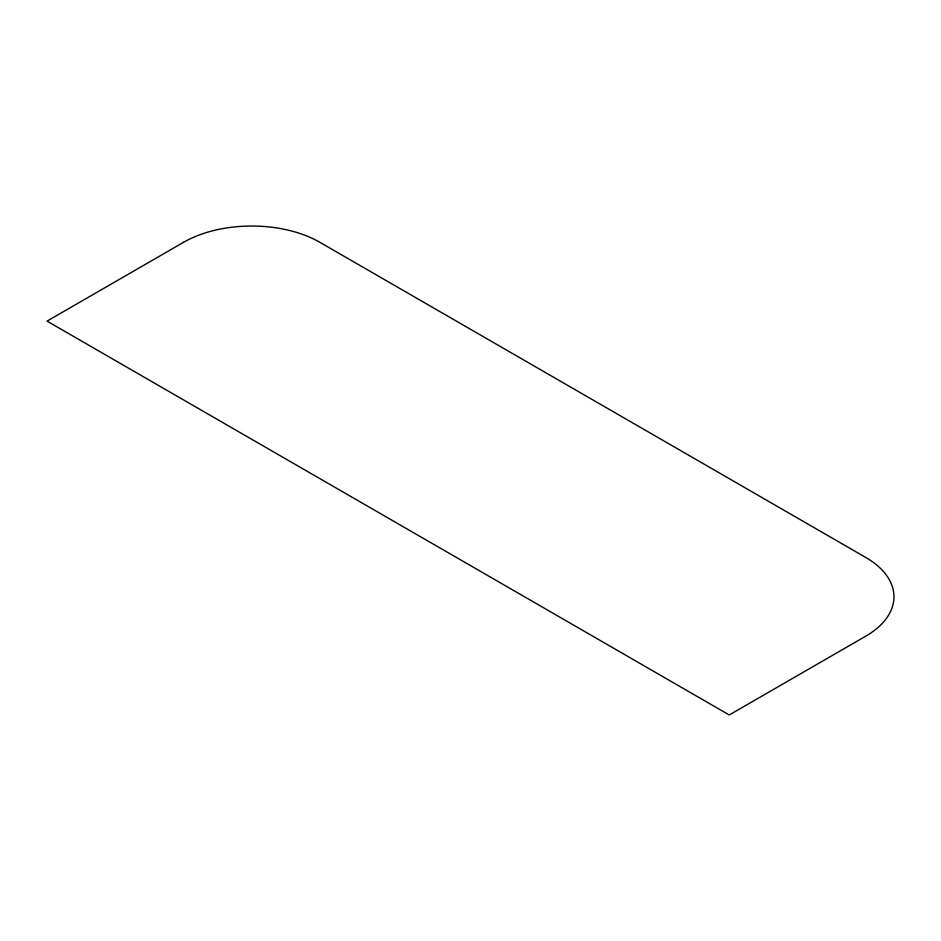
<?xml version="1.0" encoding="UTF-8"?>
<svg xmlns="http://www.w3.org/2000/svg" width="941" height="941" viewBox="0 0 941 941"><rect width="100%" height="100%" fill="white"/><g stroke="black" fill="none" stroke-linecap="round" stroke-linejoin="round"><path stroke-width="1.41" d="M183.495 242.343L47.05 321.116L729.251 714.972L865.696 636.198A96.476 55.695 0 0 0 865.696 557.425L319.928 242.343A96.476 55.695 0 0 0 183.495 242.343"/></g></svg>
